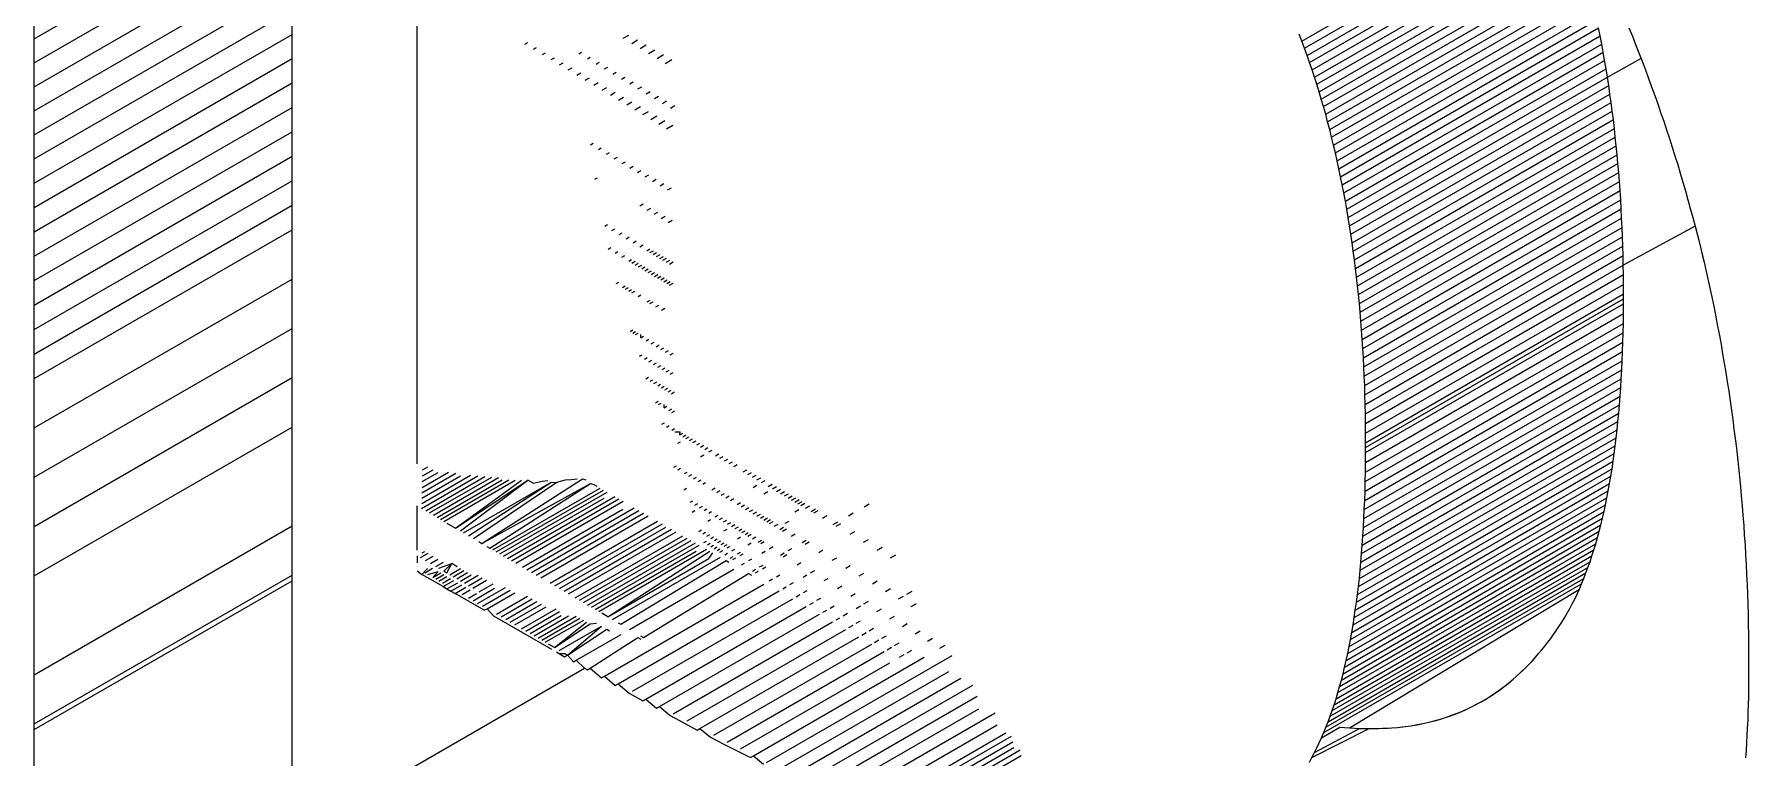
# Model space of a CAD drawing. Header units: millimetres. Extents: x 153 to 4750, y 92 to 3343.
# Drawn here: x 3977.22 to 3991.33, y 2430.26 to 2436.22 of the extents above; entities that cross this region are included whole.
import ezdxf

# ---------------------------------------------------------------- set-up
doc = ezdxf.new("R2010")
doc.units = ezdxf.units.MM

msp = doc.modelspace()

# ---------------------------------------------------------------- linework, layer by layer
for p, q in [((3980.376, 2432.682), (3980.376, 2440.346)), ((3977.225, 2436.18), (3979.346, 2437.404)), ((3987.654, 2436.161), (3989.775, 2437.386)), ((3987.675, 2436.103), (3989.797, 2437.328)), ((3977.225, 2435.983), (3979.346, 2437.208)), ((3987.696, 2436.044), (3989.818, 2437.269)), ((3987.717, 2435.985), (3989.838, 2437.21)), ((3987.737, 2435.926), (3989.858, 2437.151)), ((3977.225, 2435.786), (3979.346, 2437.011)), ((3987.757, 2435.866), (3989.878, 2437.091)), ((3987.776, 2435.806), (3989.897, 2437.03)), ((3987.795, 2435.745), (3989.916, 2436.969)), ((3987.813, 2435.683), (3989.934, 2436.908)), ((3977.225, 2435.588), (3979.346, 2436.813)), ((3987.831, 2435.622), (3989.952, 2436.846)), ((3987.849, 2435.559), (3989.97, 2436.784)), ((3987.865, 2435.497), (3989.987, 2436.722)), ((3977.225, 2435.39), (3979.346, 2436.615)), ((3987.882, 2435.434), (3990.003, 2436.658)), ((3987.898, 2435.37), (3990.019, 2436.595)), ((3987.914, 2435.306), (3990.035, 2436.531)), ((3987.929, 2435.242), (3990.05, 2436.466)), ((3977.225, 2435.191), (3979.346, 2436.416)), ((3977.225, 2436.18), (3977.225, 2436.376)), ((3979.346, 2436.216), (3979.346, 2436.416)), ((3987.944, 2435.177), (3990.065, 2436.401)), ((3987.958, 2435.111), (3990.079, 2436.336)), ((3977.225, 2434.992), (3979.346, 2436.216)), ((3977.225, 2435.983), (3977.225, 2436.18)), ((3979.346, 2436.017), (3979.346, 2436.216)), ((3982.07, 2436.185), (3982.116, 2436.211)), ((3982.14, 2436.143), (3982.188, 2436.171)), ((3987.654, 2436.161), (3987.632, 2436.219)), ((3987.675, 2436.103), (3987.654, 2436.161)), ((3987.972, 2435.045), (3990.093, 2436.27)), ((3987.985, 2434.979), (3990.107, 2436.204)), ((3990.107, 2436.204), (3990.093, 2436.27)), ((3990.12, 2436.137), (3990.107, 2436.204)), ((3990.344, 2436.271), (3990.372, 2436.203)), ((3990.372, 2436.203), (3990.399, 2436.133)), ((3977.225, 2434.792), (3979.346, 2436.017)), ((3979.346, 2435.817), (3979.346, 2436.017)), ((3981.261, 2436.137), (3981.284, 2436.15)), ((3981.333, 2436.094), (3981.357, 2436.108)), ((3981.405, 2436.051), (3981.431, 2436.066)), ((3981.476, 2436.009), (3981.504, 2436.025)), ((3981.704, 2436.057), (3981.727, 2436.07)), ((3981.775, 2436.015), (3981.799, 2436.029)), ((3982.21, 2436.101), (3982.259, 2436.13)), ((3982.279, 2436.06), (3982.331, 2436.09)), ((3982.348, 2436.019), (3982.401, 2436.05)), ((3987.696, 2436.044), (3987.675, 2436.103)), ((3987.717, 2435.985), (3987.696, 2436.044)), ((3987.998, 2434.912), (3990.12, 2436.137)), ((3988.011, 2434.845), (3990.132, 2436.07)), ((3990.132, 2436.07), (3990.12, 2436.137)), ((3990.144, 2436.002), (3990.132, 2436.07)), ((3990.167, 2435.865), (3990.443, 2436.019)), ((3990.399, 2436.133), (3990.426, 2436.064)), ((3990.426, 2436.064), (3990.452, 2435.995)), ((3977.225, 2435.786), (3977.225, 2435.983)), ((3981.547, 2435.966), (3981.577, 2435.983)), ((3981.618, 2435.924), (3981.649, 2435.942)), ((3981.688, 2435.882), (3981.721, 2435.901)), ((3981.846, 2435.973), (3981.871, 2435.988)), ((3981.916, 2435.932), (3981.942, 2435.947)), ((3981.985, 2435.89), (3982.013, 2435.906)), ((3982.416, 2435.978), (3982.471, 2436.01)), ((3987.737, 2435.926), (3987.717, 2435.985)), ((3987.757, 2435.866), (3987.737, 2435.926)), ((3988.023, 2434.777), (3990.144, 2436.002)), ((3988.034, 2434.709), (3990.156, 2435.934)), ((3990.156, 2435.934), (3990.144, 2436.002)), ((3990.167, 2435.865), (3990.156, 2435.934)), ((3990.452, 2435.995), (3990.479, 2435.925)), ((3990.479, 2435.925), (3990.505, 2435.855)), ((3977.225, 2434.592), (3979.346, 2435.817)), ((3977.225, 2435.588), (3977.225, 2435.786)), ((3979.346, 2435.616), (3979.346, 2435.817)), ((3981.758, 2435.84), (3981.792, 2435.86)), ((3981.827, 2435.799), (3981.863, 2435.82)), ((3981.896, 2435.758), (3981.934, 2435.78)), ((3981.964, 2435.717), (3982.004, 2435.74)), ((3982.055, 2435.849), (3982.083, 2435.866)), ((3982.123, 2435.809), (3982.153, 2435.826)), ((3982.191, 2435.768), (3982.223, 2435.786)), ((3982.259, 2435.728), (3982.291, 2435.747)), ((3987.776, 2435.806), (3987.757, 2435.866)), ((3987.795, 2435.745), (3987.776, 2435.806)), ((3987.813, 2435.683), (3987.795, 2435.745)), ((3988.046, 2434.64), (3990.167, 2435.865)), ((3988.056, 2434.571), (3990.178, 2435.796)), ((3990.178, 2435.796), (3990.167, 2435.865)), ((3990.188, 2435.726), (3990.178, 2435.796)), ((3990.505, 2435.855), (3990.53, 2435.785)), ((3990.53, 2435.785), (3990.556, 2435.715)), ((3977.225, 2434.391), (3979.346, 2435.616)), ((3977.225, 2435.39), (3977.225, 2435.588)), ((3979.346, 2435.415), (3979.346, 2435.616)), ((3982.032, 2435.676), (3982.073, 2435.7)), ((3982.099, 2435.636), (3982.142, 2435.661)), ((3982.165, 2435.596), (3982.211, 2435.622)), ((3982.326, 2435.689), (3982.359, 2435.708)), ((3982.392, 2435.649), (3982.427, 2435.669)), ((3982.458, 2435.61), (3982.494, 2435.631)), ((3987.831, 2435.622), (3987.813, 2435.683)), ((3987.849, 2435.559), (3987.831, 2435.622)), ((3988.067, 2434.502), (3990.188, 2435.726)), ((3988.076, 2434.432), (3990.198, 2435.656)), ((3990.198, 2435.656), (3990.188, 2435.726)), ((3990.207, 2435.586), (3990.198, 2435.656)), ((3990.556, 2435.715), (3990.581, 2435.645)), ((3990.581, 2435.645), (3990.605, 2435.574)), ((3982.232, 2435.556), (3982.278, 2435.583)), ((3982.297, 2435.517), (3982.346, 2435.545)), ((3982.362, 2435.478), (3982.412, 2435.507)), ((3982.426, 2435.44), (3982.478, 2435.47)), ((3987.865, 2435.497), (3987.849, 2435.559)), ((3987.882, 2435.434), (3987.865, 2435.497)), ((3988.086, 2434.361), (3990.207, 2435.586)), ((3988.095, 2434.29), (3990.216, 2435.515)), ((3990.216, 2435.515), (3990.207, 2435.586)), ((3990.224, 2435.443), (3990.216, 2435.515)), ((3990.605, 2435.574), (3990.63, 2435.503)), ((3990.63, 2435.503), (3990.653, 2435.432)), ((3977.225, 2434.19), (3979.346, 2435.415)), ((3977.225, 2435.191), (3977.225, 2435.39)), ((3979.346, 2435.214), (3979.346, 2435.415)), ((3981.8, 2435.307), (3981.822, 2435.32)), ((3987.898, 2435.37), (3987.882, 2435.434)), ((3987.914, 2435.306), (3987.898, 2435.37)), ((3987.929, 2435.242), (3987.914, 2435.306)), ((3988.103, 2434.219), (3990.224, 2435.443)), ((3988.111, 2434.147), (3990.232, 2435.372)), ((3990.232, 2435.372), (3990.224, 2435.443)), ((3990.24, 2435.299), (3990.232, 2435.372)), ((3990.653, 2435.432), (3990.677, 2435.361)), ((3990.677, 2435.361), (3990.7, 2435.289)), ((3977.225, 2433.989), (3979.346, 2435.214)), ((3977.225, 2434.992), (3977.225, 2435.191)), ((3979.346, 2435.012), (3979.346, 2435.214)), ((3981.866, 2435.268), (3981.889, 2435.282)), ((3981.931, 2435.23), (3981.956, 2435.244)), ((3981.996, 2435.192), (3982.022, 2435.206)), ((3982.061, 2435.154), (3982.088, 2435.169)), ((3987.944, 2435.177), (3987.929, 2435.242)), ((3987.958, 2435.111), (3987.944, 2435.177)), ((3988.119, 2434.075), (3990.24, 2435.299)), ((3988.126, 2434.002), (3990.247, 2435.226)), ((3990.247, 2435.226), (3990.24, 2435.299)), ((3990.254, 2435.153), (3990.247, 2435.226)), ((3990.7, 2435.289), (3990.722, 2435.218)), ((3990.722, 2435.218), (3990.745, 2435.146)), ((3981.836, 2435.024), (3981.858, 2435.037)), ((3982.125, 2435.116), (3982.152, 2435.132)), ((3982.188, 2435.079), (3982.216, 2435.096)), ((3982.25, 2435.043), (3982.28, 2435.06)), ((3982.312, 2435.007), (3982.342, 2435.024)), ((3987.972, 2435.045), (3987.958, 2435.111)), ((3987.985, 2434.979), (3987.972, 2435.045)), ((3988.132, 2433.929), (3990.254, 2435.153)), ((3988.139, 2433.855), (3990.26, 2435.08)), ((3990.26, 2435.08), (3990.254, 2435.153)), ((3990.266, 2435.005), (3990.26, 2435.08)), ((3990.745, 2435.146), (3990.766, 2435.074)), ((3990.766, 2435.074), (3990.788, 2435.001)), ((3977.225, 2433.787), (3979.346, 2435.012)), ((3977.225, 2434.792), (3977.225, 2434.992)), ((3979.346, 2434.81), (3979.346, 2435.012)), ((3982.373, 2434.971), (3982.404, 2434.989)), ((3982.433, 2434.936), (3982.466, 2434.954)), ((3987.998, 2434.912), (3987.985, 2434.979)), ((3988.011, 2434.845), (3987.998, 2434.912)), ((3988.144, 2433.781), (3990.266, 2435.005)), ((3988.15, 2433.706), (3990.271, 2434.931)), ((3990.271, 2434.931), (3990.266, 2435.005)), ((3990.276, 2434.856), (3990.271, 2434.931)), ((3990.788, 2435.001), (3990.809, 2434.929)), ((3990.809, 2434.929), (3990.829, 2434.856)), ((3977.225, 2433.585), (3979.346, 2434.81)), ((3977.225, 2434.592), (3977.225, 2434.792)), ((3979.346, 2434.608), (3979.346, 2434.81)), ((3982.207, 2434.805), (3982.235, 2434.821)), ((3982.267, 2434.77), (3982.296, 2434.787)), ((3982.325, 2434.736), (3982.355, 2434.753)), ((3988.023, 2434.777), (3988.011, 2434.845)), ((3988.034, 2434.709), (3988.023, 2434.777)), ((3988.155, 2433.631), (3990.276, 2434.856)), ((3988.159, 2433.555), (3990.28, 2434.78)), ((3990.28, 2434.78), (3990.276, 2434.856)), ((3990.284, 2434.704), (3990.28, 2434.78)), ((3990.829, 2434.856), (3990.849, 2434.783)), ((3990.849, 2434.783), (3990.869, 2434.71)), ((3977.225, 2433.383), (3979.346, 2434.608)), ((3979.346, 2434.203), (3979.346, 2434.608)), ((3981.918, 2434.638), (3981.94, 2434.651)), ((3981.977, 2434.603), (3982, 2434.617)), ((3982.383, 2434.702), (3982.414, 2434.72)), ((3982.44, 2434.668), (3982.472, 2434.687)), ((3988.046, 2434.64), (3988.034, 2434.709)), ((3988.056, 2434.571), (3988.046, 2434.64)), ((3988.163, 2433.479), (3990.284, 2434.704)), ((3988.166, 2433.403), (3990.288, 2434.628)), ((3990.288, 2434.628), (3990.284, 2434.704)), ((3990.291, 2434.551), (3990.288, 2434.628)), ((3990.888, 2434.637), (3990.297, 2434.317)), ((3990.869, 2434.71), (3990.888, 2434.637)), ((3990.888, 2434.637), (3990.907, 2434.563)), ((3977.225, 2434.391), (3977.225, 2434.592)), ((3981.946, 2434.45), (3981.968, 2434.462)), ((3982.036, 2434.569), (3982.06, 2434.583)), ((3982.094, 2434.535), (3982.119, 2434.549)), ((3982.151, 2434.501), (3982.177, 2434.516)), ((3982.207, 2434.468), (3982.234, 2434.484)), ((3988.067, 2434.502), (3988.056, 2434.571)), ((3988.076, 2434.432), (3988.067, 2434.502)), ((3988.17, 2433.326), (3990.291, 2434.551)), ((3988.172, 2433.249), (3990.293, 2434.474)), ((3990.293, 2434.474), (3990.291, 2434.551)), ((3990.296, 2434.396), (3990.293, 2434.474)), ((3990.907, 2434.563), (3990.926, 2434.489)), ((3990.926, 2434.489), (3990.944, 2434.415)), ((3977.225, 2434.19), (3977.225, 2434.391)), ((3982.003, 2434.416), (3982.026, 2434.429)), ((3982.059, 2434.383), (3982.083, 2434.397)), ((3982.115, 2434.35), (3982.139, 2434.365)), ((3982.142, 2434.334), (3982.167, 2434.349)), ((3982.169, 2434.318), (3982.194, 2434.333)), ((3982.263, 2434.436), (3982.29, 2434.452)), ((3982.29, 2434.42), (3982.318, 2434.436)), ((3982.317, 2434.404), (3982.345, 2434.42)), ((3982.344, 2434.388), (3982.373, 2434.405)), ((3982.371, 2434.372), (3982.4, 2434.389)), ((3982.397, 2434.357), (3982.427, 2434.374)), ((3982.424, 2434.342), (3982.453, 2434.359)), ((3982.45, 2434.326), (3982.48, 2434.344)), ((3988.086, 2434.361), (3988.076, 2434.432)), ((3988.095, 2434.29), (3988.086, 2434.361)), ((3988.174, 2433.171), (3990.296, 2434.396)), ((3990.297, 2434.317), (3990.296, 2434.396)), ((3990.944, 2434.415), (3990.962, 2434.341)), ((3990.962, 2434.341), (3990.979, 2434.266)), ((3977.225, 2432.978), (3979.346, 2434.203)), ((3977.225, 2433.989), (3977.225, 2434.19)), ((3979.346, 2433.797), (3979.346, 2434.203)), ((3982.011, 2434.165), (3982.033, 2434.178)), ((3982.196, 2434.303), (3982.222, 2434.317)), ((3982.223, 2434.287), (3982.249, 2434.302)), ((3982.249, 2434.271), (3982.275, 2434.287)), ((3982.275, 2434.256), (3982.302, 2434.271)), ((3982.301, 2434.241), (3982.328, 2434.256)), ((3982.327, 2434.225), (3982.355, 2434.241)), ((3982.353, 2434.21), (3982.38, 2434.226)), ((3982.378, 2434.196), (3982.406, 2434.212)), ((3982.403, 2434.181), (3982.431, 2434.197)), ((3982.428, 2434.166), (3982.457, 2434.183)), ((3988.103, 2434.219), (3988.095, 2434.29)), ((3988.111, 2434.147), (3988.103, 2434.219)), ((3988.176, 2433.093), (3990.297, 2434.317)), ((3988.177, 2433.014), (3990.299, 2434.239)), ((3990.299, 2434.239), (3990.297, 2434.317)), ((3990.299, 2434.159), (3990.299, 2434.239)), ((3990.979, 2434.266), (3990.996, 2434.192)), ((3990.996, 2434.192), (3991.012, 2434.117)), ((3982.064, 2434.134), (3982.087, 2434.147)), ((3982.09, 2434.119), (3982.113, 2434.132)), ((3982.116, 2434.104), (3982.139, 2434.117)), ((3982.142, 2434.089), (3982.165, 2434.102)), ((3982.192, 2434.059), (3982.216, 2434.073)), ((3982.452, 2434.152), (3982.482, 2434.169)), ((3988.119, 2434.075), (3988.111, 2434.147)), ((3988.126, 2434.002), (3988.119, 2434.075)), ((3988.178, 2432.935), (3990.299, 2434.159)), ((3988.178, 2432.855), (3990.3, 2434.08)), ((3988.178, 2432.815), (3990.3, 2434.039)), ((3990.3, 2434.08), (3990.299, 2434.159)), ((3990.3, 2434.039), (3990.3, 2434.08)), ((3990.3, 2433.999), (3990.3, 2434.039)), ((3991.012, 2434.117), (3991.028, 2434.042)), ((3991.028, 2434.042), (3991.044, 2433.966)), ((3977.225, 2433.787), (3977.225, 2433.989)), ((3982.266, 2434.016), (3982.291, 2434.03)), ((3982.29, 2434.001), (3982.316, 2434.016)), ((3982.337, 2433.974), (3982.364, 2433.989)), ((3982.384, 2433.946), (3982.411, 2433.962)), ((3988.132, 2433.929), (3988.126, 2434.002)), ((3988.139, 2433.855), (3988.132, 2433.929)), ((3988.178, 2432.774), (3990.3, 2433.999)), ((3988.178, 2432.693), (3990.299, 2433.918)), ((3990.298, 2433.838), (3990.299, 2433.918)), ((3990.299, 2433.918), (3990.3, 2433.999)), ((3991.044, 2433.966), (3991.059, 2433.891)), ((3977.225, 2432.572), (3979.346, 2433.797)), ((3977.225, 2433.585), (3977.225, 2433.787)), ((3979.346, 2433.391), (3979.346, 2433.797)), ((3982.126, 2433.771), (3982.148, 2433.784)), ((3982.149, 2433.758), (3982.171, 2433.771)), ((3982.171, 2433.745), (3982.194, 2433.758)), ((3988.144, 2433.781), (3988.139, 2433.855)), ((3988.15, 2433.706), (3988.144, 2433.781)), ((3988.175, 2432.535), (3990.296, 2433.76)), ((3988.177, 2432.614), (3990.298, 2433.838)), ((3990.294, 2433.682), (3990.296, 2433.76)), ((3990.296, 2433.76), (3990.298, 2433.838)), ((3991.059, 2433.891), (3991.073, 2433.815)), ((3991.073, 2433.815), (3991.088, 2433.739)), ((3982.215, 2433.719), (3982.216, 2433.745)), ((3982.215, 2433.719), (3982.238, 2433.732)), ((3982.258, 2433.694), (3982.281, 2433.707)), ((3982.299, 2433.669), (3982.324, 2433.683)), ((3982.34, 2433.645), (3982.365, 2433.66)), ((3982.379, 2433.622), (3982.405, 2433.637)), ((3982.418, 2433.6), (3982.443, 2433.614)), ((3988.155, 2433.631), (3988.15, 2433.706)), ((3988.159, 2433.555), (3988.155, 2433.631)), ((3988.173, 2432.457), (3990.294, 2433.682)), ((3990.292, 2433.606), (3990.294, 2433.682)), ((3991.088, 2433.739), (3991.102, 2433.663)), ((3991.102, 2433.663), (3991.115, 2433.587)), ((3977.225, 2433.383), (3977.225, 2433.585)), ((3982.204, 2433.567), (3982.226, 2433.58)), ((3982.244, 2433.544), (3982.266, 2433.557)), ((3982.282, 2433.521), (3982.305, 2433.534)), ((3982.319, 2433.499), (3982.343, 2433.513)), ((3982.355, 2433.478), (3982.379, 2433.492)), ((3982.455, 2433.578), (3982.481, 2433.593)), ((3988.163, 2433.479), (3988.159, 2433.555)), ((3988.166, 2433.403), (3988.163, 2433.479)), ((3988.167, 2432.305), (3990.289, 2433.53)), ((3988.17, 2432.381), (3990.292, 2433.606)), ((3990.285, 2433.455), (3990.289, 2433.53)), ((3990.289, 2433.53), (3990.292, 2433.606)), ((3991.115, 2433.587), (3991.128, 2433.51)), ((3991.128, 2433.51), (3991.141, 2433.433)), ((3977.225, 2432.166), (3979.346, 2433.391)), ((3977.225, 2432.978), (3977.225, 2433.383)), ((3979.346, 2432.984), (3979.346, 2433.391)), ((3982.257, 2433.381), (3982.279, 2433.394)), ((3982.291, 2433.361), (3982.313, 2433.374)), ((3982.323, 2433.342), (3982.346, 2433.356)), ((3982.354, 2433.324), (3982.377, 2433.337)), ((3982.39, 2433.458), (3982.414, 2433.472)), ((3982.423, 2433.438), (3982.448, 2433.452)), ((3982.456, 2433.419), (3982.481, 2433.434)), ((3988.16, 2432.157), (3990.281, 2433.382)), ((3988.164, 2432.231), (3990.285, 2433.455)), ((3988.17, 2433.326), (3988.166, 2433.403)), ((3990.277, 2433.309), (3990.281, 2433.382)), ((3990.281, 2433.382), (3990.285, 2433.455)), ((3991.141, 2433.433), (3991.153, 2433.356)), ((3991.153, 2433.356), (3991.165, 2433.279)), ((3982.336, 2433.184), (3982.358, 2433.197)), ((3982.384, 2433.307), (3982.407, 2433.32)), ((3982.412, 2433.29), (3982.436, 2433.304)), ((3982.44, 2433.274), (3982.464, 2433.288)), ((3982.466, 2433.259), (3982.49, 2433.273)), ((3988.15, 2432.013), (3990.272, 2433.238)), ((3988.155, 2432.085), (3990.277, 2433.309)), ((3988.172, 2433.249), (3988.17, 2433.326)), ((3988.174, 2433.171), (3988.172, 2433.249)), ((3990.266, 2433.168), (3990.272, 2433.238)), ((3990.272, 2433.238), (3990.277, 2433.309)), ((3991.165, 2433.279), (3991.177, 2433.201)), ((3991.177, 2433.201), (3991.188, 2433.124)), ((3982.361, 2433.169), (3982.383, 2433.182)), ((3982.406, 2433.143), (3982.407, 2433.169)), ((3982.406, 2433.143), (3982.429, 2433.156)), ((3982.445, 2433.12), (3982.469, 2433.133)), ((3982.471, 2433.104), (3982.495, 2433.118)), ((3988.139, 2431.873), (3990.26, 2433.098)), ((3988.145, 2431.943), (3990.266, 2433.168)), ((3988.176, 2433.093), (3988.174, 2433.171)), ((3988.177, 2433.014), (3988.176, 2433.093)), ((3990.254, 2433.03), (3990.26, 2433.098)), ((3990.26, 2433.098), (3990.266, 2433.168)), ((3991.188, 2433.124), (3991.198, 2433.046)), ((3977.225, 2431.759), (3979.346, 2432.984)), ((3977.225, 2432.572), (3977.225, 2432.978)), ((3979.346, 2432.171), (3979.346, 2432.984)), ((3982.387, 2433.007), (3982.409, 2433.02)), ((3982.426, 2432.983), (3982.449, 2432.997)), ((3982.47, 2432.958), (3982.493, 2432.972)), ((3982.495, 2432.944), (3982.538, 2432.946)), ((3982.536, 2432.919), (3982.538, 2432.946)), ((3982.536, 2432.919), (3982.56, 2432.933)), ((3982.56, 2432.905), (3982.585, 2432.919)), ((3988.126, 2431.738), (3990.247, 2432.962)), ((3988.133, 2431.805), (3990.254, 2433.03)), ((3988.178, 2432.935), (3988.177, 2433.014)), ((3988.178, 2432.855), (3988.178, 2432.935)), ((3990.24, 2432.896), (3990.247, 2432.962)), ((3990.247, 2432.962), (3990.254, 2433.03)), ((3991.198, 2433.046), (3991.208, 2432.968)), ((3991.208, 2432.968), (3991.218, 2432.889)), ((3982.518, 2432.851), (3982.542, 2432.864)), ((3982.586, 2432.89), (3982.611, 2432.904)), ((3982.614, 2432.874), (3982.639, 2432.888)), ((3982.644, 2432.857), (3982.669, 2432.871)), ((3982.675, 2432.839), (3982.7, 2432.853)), ((3982.707, 2432.82), (3982.733, 2432.835)), ((3982.74, 2432.8), (3982.767, 2432.815)), ((3982.775, 2432.78), (3982.802, 2432.795)), ((3988.111, 2431.606), (3990.232, 2432.831)), ((3988.118, 2431.671), (3990.24, 2432.896)), ((3988.178, 2432.815), (3988.178, 2432.855)), ((3988.178, 2432.774), (3988.178, 2432.815)), ((3988.178, 2432.693), (3988.178, 2432.774)), ((3990.223, 2432.766), (3990.232, 2432.831)), ((3990.232, 2432.831), (3990.24, 2432.896)), ((3991.218, 2432.889), (3991.228, 2432.811)), ((3991.228, 2432.811), (3991.237, 2432.732)), ((3980.418, 2432.583), (3980.506, 2432.633)), ((3980.419, 2432.632), (3980.463, 2432.658)), ((3982.485, 2432.653), (3982.507, 2432.666)), ((3982.52, 2432.632), (3982.542, 2432.645)), ((3982.707, 2432.74), (3982.732, 2432.755)), ((3982.829, 2432.748), (3982.856, 2432.764)), ((3982.866, 2432.727), (3982.893, 2432.743)), ((3982.903, 2432.705), (3982.931, 2432.721)), ((3982.941, 2432.683), (3982.97, 2432.699)), ((3982.979, 2432.661), (3983.008, 2432.677)), ((3983.056, 2432.616), (3983.086, 2432.633)), ((3988.084, 2431.416), (3990.205, 2432.641)), ((3988.093, 2431.478), (3990.215, 2432.703)), ((3988.102, 2431.542), (3990.223, 2432.766)), ((3988.177, 2432.614), (3988.178, 2432.693)), ((3990.196, 2432.579), (3990.205, 2432.641)), ((3990.205, 2432.641), (3990.215, 2432.703)), ((3990.215, 2432.703), (3990.223, 2432.766)), ((3991.237, 2432.732), (3991.245, 2432.653)), ((3991.245, 2432.653), (3991.253, 2432.574)), ((3977.225, 2432.166), (3977.225, 2432.572)), ((3980.411, 2432.315), (3980.873, 2432.582)), ((3980.412, 2432.356), (3980.814, 2432.589)), ((3980.413, 2432.399), (3980.731, 2432.582)), ((3980.414, 2432.443), (3980.694, 2432.604)), ((3980.416, 2432.488), (3980.632, 2432.613)), ((3980.417, 2432.535), (3980.547, 2432.61)), ((3980.445, 2432.296), (3980.932, 2432.577)), ((3980.477, 2432.277), (3980.989, 2432.572)), ((3980.508, 2432.258), (3981.045, 2432.568)), ((3980.538, 2432.241), (3981.075, 2432.551)), ((3980.567, 2432.224), (3981.129, 2432.549)), ((3980.594, 2432.208), (3981.182, 2432.547)), ((3980.69, 2432.152), (3981.284, 2432.548)), ((3980.69, 2432.152), (3981.233, 2432.547)), ((3980.73, 2432.129), (3981.284, 2432.548)), ((3980.756, 2432.114), (3981.475, 2432.529)), ((3980.798, 2432.09), (3981.475, 2432.529)), ((3980.838, 2432.066), (3981.525, 2432.532)), ((3980.907, 2432.026), (3981.736, 2432.557)), ((3980.907, 2432.026), (3981.8, 2432.52)), ((3980.972, 2431.988), (3981.8, 2432.52)), ((3981.33, 2432.522), (3981.284, 2432.548)), ((3981.33, 2432.522), (3981.403, 2432.54)), ((3981.403, 2432.54), (3981.449, 2432.544)), ((3981.475, 2432.529), (3981.525, 2432.532)), ((3981.525, 2432.532), (3981.594, 2432.549)), ((3981.594, 2432.549), (3981.643, 2432.553)), ((3981.643, 2432.553), (3981.69, 2432.558)), ((3981.736, 2432.557), (3981.762, 2432.549)), ((3981.8, 2432.52), (3981.829, 2432.511)), ((3981.829, 2432.511), (3981.853, 2432.497)), ((3982.574, 2432.601), (3982.597, 2432.614)), ((3982.61, 2432.579), (3982.634, 2432.593)), ((3982.648, 2432.558), (3982.672, 2432.571)), ((3982.686, 2432.535), (3982.71, 2432.549)), ((3982.724, 2432.513), (3982.748, 2432.527)), ((3983.095, 2432.593), (3983.125, 2432.611)), ((3983.133, 2432.571), (3983.163, 2432.589)), ((3983.138, 2432.487), (3983.169, 2432.505)), ((3983.17, 2432.549), (3983.201, 2432.567)), ((3983.208, 2432.527), (3983.239, 2432.545)), ((3983.262, 2432.496), (3983.294, 2432.514)), ((3983.297, 2432.475), (3983.33, 2432.494)), ((3988.064, 2431.294), (3990.185, 2432.519)), ((3988.074, 2431.355), (3990.196, 2432.579)), ((3988.173, 2432.457), (3988.175, 2432.535)), ((3988.175, 2432.535), (3988.177, 2432.614)), ((3990.174, 2432.46), (3990.185, 2432.519)), ((3990.185, 2432.519), (3990.196, 2432.579)), ((3991.253, 2432.574), (3991.261, 2432.494)), ((3991.261, 2432.494), (3991.268, 2432.415)), ((3980.998, 2431.973), (3981.879, 2432.482)), ((3981.026, 2431.957), (3981.907, 2432.466)), ((3981.055, 2431.94), (3981.937, 2432.449)), ((3981.086, 2431.922), (3981.912, 2432.398)), ((3981.119, 2431.903), (3982.001, 2432.412)), ((3981.152, 2431.883), (3982.035, 2432.393)), ((3981.187, 2431.863), (3982.07, 2432.373)), ((3982.569, 2432.468), (3982.591, 2432.481)), ((3982.621, 2432.365), (3982.644, 2432.378)), ((3982.66, 2432.342), (3982.683, 2432.356)), ((3982.8, 2432.468), (3982.826, 2432.483)), ((3982.839, 2432.446), (3982.865, 2432.461)), ((3982.877, 2432.423), (3982.903, 2432.438)), ((3982.914, 2432.401), (3982.941, 2432.417)), ((3982.952, 2432.379), (3982.979, 2432.395)), ((3983.006, 2432.348), (3983.034, 2432.364)), ((3983.228, 2432.435), (3983.259, 2432.453)), ((3983.332, 2432.455), (3983.364, 2432.474)), ((3983.365, 2432.436), (3983.398, 2432.455)), ((3983.396, 2432.417), (3983.43, 2432.436)), ((3983.427, 2432.399), (3983.46, 2432.419)), ((3983.455, 2432.383), (3983.489, 2432.402)), ((3983.482, 2432.367), (3983.517, 2432.387)), ((3983.507, 2432.352), (3983.542, 2432.372)), ((3983.53, 2432.339), (3983.565, 2432.359)), ((3984.051, 2432.328), (3984.094, 2432.353)), ((3988.03, 2431.12), (3990.151, 2432.345)), ((3988.042, 2431.177), (3990.163, 2432.402)), ((3988.053, 2431.235), (3990.174, 2432.46)), ((3988.167, 2432.305), (3988.17, 2432.381)), ((3988.17, 2432.381), (3988.173, 2432.457)), ((3990.139, 2432.288), (3990.151, 2432.345)), ((3990.151, 2432.345), (3990.163, 2432.402)), ((3990.163, 2432.402), (3990.174, 2432.46)), ((3991.268, 2432.415), (3991.275, 2432.335)), ((3980.376, 2431.971), (3980.376, 2432.335)), ((3981.241, 2431.832), (3982.067, 2432.309)), ((3981.278, 2431.81), (3982.161, 2432.32)), ((3981.315, 2431.788), (3982.199, 2432.298)), ((3981.353, 2431.766), (3982.237, 2432.276)), ((3981.392, 2431.744), (3982.275, 2432.254)), ((3981.469, 2431.699), (3982.353, 2432.21)), ((3982.636, 2432.284), (3982.659, 2432.297)), ((3982.698, 2432.32), (3982.721, 2432.333)), ((3982.735, 2432.298), (3982.759, 2432.312)), ((3982.765, 2432.209), (3982.789, 2432.222)), ((3982.773, 2432.276), (3982.797, 2432.29)), ((3982.827, 2432.244), (3982.852, 2432.259)), ((3982.862, 2432.224), (3982.887, 2432.238)), ((3982.896, 2432.204), (3982.922, 2432.218)), ((3983.041, 2432.327), (3983.069, 2432.343)), ((3983.075, 2432.307), (3983.104, 2432.323)), ((3983.108, 2432.288), (3983.137, 2432.304)), ((3983.14, 2432.269), (3983.169, 2432.286)), ((3983.17, 2432.251), (3983.199, 2432.268)), ((3983.199, 2432.235), (3983.228, 2432.252)), ((3983.226, 2432.219), (3983.256, 2432.236)), ((3983.251, 2432.204), (3983.281, 2432.222)), ((3983.274, 2432.191), (3983.304, 2432.208)), ((3983.403, 2432.192), (3983.435, 2432.211)), ((3983.481, 2432.286), (3983.515, 2432.306)), ((3983.57, 2432.316), (3983.605, 2432.336)), ((3983.615, 2432.29), (3983.651, 2432.31)), ((3983.637, 2432.277), (3983.673, 2432.298)), ((3983.709, 2432.235), (3983.746, 2432.256)), ((3983.798, 2432.182), (3983.836, 2432.204)), ((3983.923, 2432.254), (3983.963, 2432.278)), ((3988.005, 2431.009), (3990.126, 2432.233)), ((3988.018, 2431.064), (3990.139, 2432.288)), ((3988.16, 2432.157), (3988.164, 2432.231)), ((3988.164, 2432.231), (3988.167, 2432.305)), ((3990.113, 2432.179), (3990.126, 2432.233)), ((3990.126, 2432.233), (3990.139, 2432.288)), ((3991.275, 2432.335), (3991.282, 2432.255)), ((3991.282, 2432.255), (3991.288, 2432.175)), ((3977.225, 2430.946), (3979.346, 2432.171)), ((3977.225, 2431.759), (3977.225, 2432.166)), ((3979.346, 2431.765), (3979.346, 2432.171)), ((3980.62, 2432.193), (3980.69, 2432.152)), ((3981.507, 2431.677), (3982.392, 2432.187)), ((3981.545, 2431.655), (3982.42, 2432.16)), ((3981.583, 2431.633), (3982.468, 2432.143)), ((3981.62, 2431.611), (3982.505, 2432.122)), ((3981.675, 2431.579), (3982.56, 2432.09)), ((3981.71, 2431.559), (3982.596, 2432.07)), ((3982.691, 2432.125), (3982.714, 2432.138)), ((3982.726, 2432.105), (3982.748, 2432.118)), ((3982.759, 2432.086), (3982.782, 2432.099)), ((3982.79, 2432.067), (3982.814, 2432.081)), ((3982.821, 2432.05), (3982.844, 2432.063)), ((3982.899, 2432.13), (3982.924, 2432.145)), ((3982.929, 2432.184), (3982.955, 2432.199)), ((3982.961, 2432.166), (3982.987, 2432.181)), ((3982.991, 2432.148), (3983.018, 2432.163)), ((3983.01, 2432.065), (3983.036, 2432.08)), ((3983.02, 2432.131), (3983.047, 2432.147)), ((3983.047, 2432.116), (3983.074, 2432.131)), ((3983.072, 2432.101), (3983.099, 2432.117)), ((3983.095, 2432.087), (3983.122, 2432.103)), ((3983.134, 2432.064), (3983.162, 2432.08)), ((3983.313, 2432.168), (3983.344, 2432.185)), ((3983.358, 2432.141), (3983.389, 2432.159)), ((3983.38, 2432.128), (3983.412, 2432.147)), ((3983.452, 2432.086), (3983.484, 2432.105)), ((3983.823, 2432.168), (3983.861, 2432.19)), ((3983.936, 2432.102), (3983.975, 2432.125)), ((3987.964, 2430.849), (3990.085, 2432.074)), ((3987.978, 2430.901), (3990.1, 2432.126)), ((3987.992, 2430.954), (3990.113, 2432.179)), ((3988.15, 2432.013), (3988.155, 2432.085)), ((3988.155, 2432.085), (3988.16, 2432.157)), ((3990.071, 2432.023), (3990.085, 2432.074)), ((3990.085, 2432.074), (3990.1, 2432.126)), ((3990.1, 2432.126), (3990.113, 2432.179)), ((3991.288, 2432.175), (3991.293, 2432.094)), ((3991.293, 2432.094), (3991.299, 2432.014)), ((3980.376, 2431.925), (3980.376, 2431.868)), ((3980.402, 2431.91), (3980.464, 2431.946)), ((3980.416, 2431.948), (3980.438, 2431.961)), ((3980.444, 2431.885), (3980.506, 2431.921)), ((3980.882, 2432.041), (3980.907, 2432.026)), ((3980.948, 2432.002), (3980.972, 2431.988)), ((3981.744, 2431.539), (3982.63, 2432.05)), ((3981.777, 2431.519), (3982.664, 2432.031)), ((3981.809, 2431.501), (3982.696, 2432.013)), ((3981.84, 2431.483), (3982.669, 2431.962)), ((3981.868, 2431.466), (3982.755, 2431.978)), ((3981.943, 2431.423), (3982.782, 2431.963)), ((3982.732, 2432.033), (3982.754, 2432.046)), ((3982.762, 2432.016), (3982.785, 2432.029)), ((3982.773, 2431.902), (3982.807, 2431.948)), ((3982.791, 2431.999), (3982.813, 2432.012)), ((3982.818, 2431.983), (3982.841, 2431.997)), ((3982.843, 2431.969), (3982.866, 2431.982)), ((3982.849, 2432.033), (3982.873, 2432.047)), ((3982.866, 2431.955), (3982.889, 2431.969)), ((3982.876, 2432.017), (3982.9, 2432.031)), ((3982.901, 2432.003), (3982.926, 2432.017)), ((3982.905, 2431.932), (3982.929, 2431.946)), ((3982.925, 2431.989), (3982.949, 2432.003)), ((3982.964, 2431.966), (3982.989, 2431.98)), ((3983.009, 2431.94), (3983.034, 2431.954)), ((3983.031, 2431.927), (3983.057, 2431.942)), ((3983.096, 2432.015), (3983.122, 2432.03)), ((3983.179, 2432.038), (3983.207, 2432.054)), ((3983.201, 2432.025), (3983.23, 2432.042)), ((3983.211, 2431.947), (3983.239, 2431.963)), ((3983.273, 2431.983), (3983.302, 2432)), ((3983.363, 2431.931), (3983.393, 2431.948)), ((3983.387, 2431.917), (3983.417, 2431.934)), ((3983.426, 2431.968), (3983.458, 2431.986)), ((3983.541, 2432.034), (3983.574, 2432.053)), ((3983.566, 2432.02), (3983.599, 2432.039)), ((3983.679, 2431.953), (3983.713, 2431.973)), ((3984.048, 2432.037), (3984.089, 2432.06)), ((3984.159, 2431.972), (3984.201, 2431.996)), ((3984.269, 2431.908), (3984.312, 2431.932)), ((3987.919, 2430.699), (3990.04, 2431.924)), ((3987.934, 2430.748), (3990.056, 2431.973)), ((3987.949, 2430.798), (3990.071, 2432.023)), ((3988.139, 2431.873), (3988.145, 2431.943)), ((3988.145, 2431.943), (3988.15, 2432.013)), ((3990.024, 2431.876), (3990.04, 2431.924)), ((3990.04, 2431.924), (3990.056, 2431.973)), ((3990.056, 2431.973), (3990.071, 2432.023)), ((3991.299, 2432.014), (3991.304, 2431.933)), ((3991.304, 2431.933), (3991.308, 2431.852)), ((3980.376, 2431.8), (3980.414, 2431.771)), ((3980.414, 2431.771), (3980.459, 2431.82)), ((3980.438, 2431.785), (3980.502, 2431.822)), ((3980.463, 2431.77), (3980.547, 2431.796)), ((3980.484, 2431.862), (3980.546, 2431.898)), ((3980.504, 2431.746), (3980.547, 2431.796)), ((3980.504, 2431.746), (3980.569, 2431.783)), ((3980.527, 2431.836), (3980.59, 2431.873)), ((3980.552, 2431.822), (3980.659, 2431.861)), ((3980.594, 2431.798), (3980.659, 2431.861)), ((3980.594, 2431.798), (3980.618, 2431.784)), ((3980.618, 2431.784), (3980.659, 2431.861)), ((3980.644, 2431.768), (3980.731, 2431.819)), ((3980.705, 2431.834), (3980.659, 2431.861)), ((3980.671, 2431.752), (3980.759, 2431.803)), ((3980.701, 2431.735), (3980.788, 2431.786)), ((3981.943, 2431.423), (3982.773, 2431.902)), ((3981.983, 2431.4), (3982.87, 2431.912)), ((3982.05, 2431.361), (3982.916, 2431.886)), ((3982.122, 2431.319), (3982.981, 2431.815)), ((3982.236, 2431.252), (3983.101, 2431.78)), ((3982.916, 2431.886), (3982.938, 2431.873)), ((3982.95, 2431.906), (3982.974, 2431.92)), ((3982.972, 2431.893), (3982.997, 2431.907)), ((3983.044, 2431.851), (3983.069, 2431.865)), ((3983.101, 2431.78), (3983.125, 2431.765)), ((3983.103, 2431.885), (3983.129, 2431.9)), ((3983.133, 2431.799), (3983.159, 2431.814)), ((3983.158, 2431.784), (3983.184, 2431.799)), ((3983.192, 2431.833), (3983.22, 2431.848)), ((3983.217, 2431.818), (3983.244, 2431.834)), ((3983.5, 2431.85), (3983.532, 2431.869)), ((3983.612, 2431.785), (3983.645, 2431.804)), ((3983.79, 2431.888), (3983.826, 2431.909)), ((3983.901, 2431.823), (3983.938, 2431.844)), ((3984.011, 2431.759), (3984.049, 2431.781)), ((3987.869, 2430.558), (3989.99, 2431.783)), ((3987.886, 2430.604), (3990.007, 2431.829)), ((3987.903, 2430.651), (3990.024, 2431.876)), ((3988.126, 2431.738), (3988.133, 2431.805)), ((3988.133, 2431.805), (3988.139, 2431.873)), ((3989.973, 2431.738), (3989.99, 2431.783)), ((3989.99, 2431.783), (3990.007, 2431.829)), ((3990.007, 2431.829), (3990.024, 2431.876)), ((3991.308, 2431.852), (3991.312, 2431.77)), ((3977.225, 2430.54), (3979.346, 2431.765)), ((3977.225, 2430.946), (3977.225, 2431.759)), ((3977.225, 2430.494), (3979.346, 2431.719)), ((3979.346, 2431.719), (3979.346, 2431.765)), ((3979.346, 2429.612), (3979.346, 2431.719)), ((3980.589, 2431.671), (3980.414, 2431.771)), ((3980.528, 2431.732), (3980.593, 2431.77)), ((3980.554, 2431.717), (3980.62, 2431.755)), ((3980.582, 2431.7), (3980.648, 2431.738)), ((3980.589, 2431.671), (3980.677, 2431.721)), ((3980.589, 2431.671), (3980.62, 2431.653)), ((3980.62, 2431.653), (3980.708, 2431.703)), ((3980.62, 2431.653), (3980.653, 2431.634)), ((3980.653, 2431.634), (3980.741, 2431.685)), ((3980.687, 2431.614), (3980.775, 2431.665)), ((3980.732, 2431.717), (3980.82, 2431.768)), ((3980.744, 2431.607), (3980.81, 2431.645)), ((3980.764, 2431.698), (3980.877, 2431.764)), ((3980.798, 2431.678), (3980.909, 2431.743)), ((3980.832, 2431.658), (3980.945, 2431.723)), ((3980.835, 2431.554), (3981.012, 2431.657)), ((3980.872, 2431.532), (3981.101, 2431.664)), ((3980.886, 2431.627), (3981, 2431.693)), ((3980.911, 2431.511), (3981.139, 2431.642)), ((3981.915, 2430.935), (3983.226, 2431.692)), ((3983.271, 2431.718), (3983.298, 2431.734)), ((3983.33, 2431.752), (3983.359, 2431.769)), ((3983.383, 2431.653), (3983.411, 2431.669)), ((3983.442, 2431.687), (3983.472, 2431.704)), ((3983.549, 2431.749), (3983.581, 2431.767)), ((3983.553, 2431.622), (3983.584, 2431.64)), ((3983.723, 2431.72), (3983.757, 2431.739)), ((3983.833, 2431.656), (3983.868, 2431.676)), ((3984.12, 2431.695), (3984.159, 2431.718)), ((3984.228, 2431.632), (3984.268, 2431.655)), ((3987.833, 2430.469), (3989.955, 2431.694)), ((3987.851, 2430.513), (3989.973, 2431.738)), ((3988.046, 2430.508), (3989.936, 2431.651)), ((3988.111, 2431.606), (3988.118, 2431.671)), ((3988.118, 2431.671), (3988.126, 2431.738)), ((3989.917, 2431.609), (3989.936, 2431.651)), ((3989.936, 2431.651), (3989.955, 2431.694)), ((3989.955, 2431.694), (3989.973, 2431.738)), ((3991.312, 2431.77), (3991.316, 2431.689)), ((3991.316, 2431.689), (3991.319, 2431.607)), ((3980.653, 2431.634), (3980.687, 2431.614)), ((3980.927, 2431.476), (3980.687, 2431.614)), ((3980.798, 2431.576), (3980.864, 2431.614)), ((3980.95, 2431.489), (3981.177, 2431.62)), ((3981.027, 2431.444), (3981.283, 2431.592)), ((3981.065, 2431.422), (3981.322, 2431.57)), ((3981.103, 2431.399), (3981.36, 2431.548)), ((3981.141, 2431.378), (3981.398, 2431.526)), ((3981.179, 2431.356), (3981.436, 2431.504)), ((3982.028, 2430.87), (3983.352, 2431.635)), ((3982.146, 2430.809), (3983.464, 2431.571)), ((3982.255, 2430.745), (3983.575, 2431.507)), ((3983.494, 2431.588), (3983.523, 2431.605)), ((3983.604, 2431.523), (3983.634, 2431.541)), ((3983.663, 2431.558), (3983.695, 2431.576)), ((3983.772, 2431.494), (3983.805, 2431.513)), ((3983.942, 2431.592), (3983.978, 2431.613)), ((3983.986, 2431.492), (3984.022, 2431.513)), ((3984.05, 2431.529), (3984.087, 2431.55)), ((3984.334, 2431.569), (3984.376, 2431.593)), ((3984.403, 2431.609), (3984.446, 2431.633)), ((3984.44, 2431.507), (3984.483, 2431.532)), ((3988.093, 2431.478), (3988.102, 2431.542)), ((3988.102, 2431.542), (3988.111, 2431.606)), ((3989.857, 2431.49), (3989.878, 2431.529)), ((3989.878, 2431.529), (3989.898, 2431.568)), ((3989.898, 2431.568), (3989.917, 2431.609)), ((3991.319, 2431.607), (3991.321, 2431.525)), ((3991.321, 2431.525), (3991.324, 2431.443)), ((3980.927, 2431.476), (3980.95, 2431.489)), ((3980.95, 2431.489), (3981.004, 2431.431)), ((3981.004, 2431.431), (3981.481, 2431.156)), ((3981.233, 2431.324), (3981.518, 2431.489)), ((3981.27, 2431.305), (3981.547, 2431.465)), ((3981.305, 2431.285), (3981.56, 2431.432)), ((3981.338, 2431.266), (3981.621, 2431.429)), ((3981.37, 2431.247), (3981.682, 2431.427)), ((3981.4, 2431.23), (3981.712, 2431.41)), ((3981.429, 2431.213), (3981.745, 2431.395)), ((3981.505, 2431.169), (3981.768, 2431.377)), ((3981.505, 2431.169), (3981.797, 2431.365)), ((3981.797, 2431.365), (3981.85, 2431.369)), ((3981.943, 2431.423), (3981.895, 2431.451)), ((3982.028, 2431.373), (3982.05, 2431.361)), ((3982.369, 2430.684), (3983.685, 2431.444)), ((3982.482, 2430.624), (3983.793, 2431.381)), ((3983.713, 2431.46), (3983.744, 2431.478)), ((3983.821, 2431.397), (3983.853, 2431.415)), ((3983.88, 2431.431), (3983.914, 2431.451)), ((3983.987, 2431.369), (3984.022, 2431.389)), ((3984.156, 2431.466), (3984.194, 2431.488)), ((3984.262, 2431.405), (3984.301, 2431.427)), ((3984.367, 2431.343), (3984.407, 2431.366)), ((3988.074, 2431.355), (3988.084, 2431.416)), ((3988.084, 2431.416), (3988.093, 2431.478)), ((3989.77, 2431.345), (3989.793, 2431.379)), ((3989.793, 2431.379), (3989.815, 2431.415)), ((3989.815, 2431.415), (3989.836, 2431.452)), ((3989.836, 2431.452), (3989.857, 2431.49)), ((3991.324, 2431.443), (3991.326, 2431.36)), ((3991.326, 2431.36), (3991.327, 2431.278)), ((3981.544, 2431.146), (3981.89, 2431.346)), ((3981.612, 2431.107), (3981.89, 2431.346)), ((3981.612, 2431.107), (3981.935, 2431.32)), ((3981.684, 2431.066), (3982.052, 2431.278)), ((3981.798, 2430.999), (3982.189, 2431.253)), ((3981.935, 2431.32), (3981.958, 2431.307)), ((3982.189, 2431.253), (3982.214, 2431.239)), ((3982.212, 2431.266), (3982.236, 2431.252)), ((3982.595, 2430.565), (3983.901, 2431.319)), ((3982.701, 2430.503), (3984.008, 2431.258)), ((3983.927, 2431.334), (3983.961, 2431.354)), ((3984.033, 2431.272), (3984.068, 2431.292)), ((3984.093, 2431.307), (3984.129, 2431.328)), ((3984.138, 2431.211), (3984.173, 2431.232)), ((3984.198, 2431.246), (3984.235, 2431.267)), ((3984.471, 2431.283), (3984.512, 2431.306)), ((3984.573, 2431.222), (3984.615, 2431.247)), ((3988.042, 2431.177), (3988.053, 2431.235)), ((3988.053, 2431.235), (3988.064, 2431.294)), ((3988.064, 2431.294), (3988.074, 2431.355)), ((3989.677, 2431.213), (3989.701, 2431.245)), ((3989.701, 2431.245), (3989.724, 2431.277)), ((3989.724, 2431.277), (3989.748, 2431.311)), ((3989.748, 2431.311), (3989.77, 2431.345)), ((3991.327, 2431.278), (3991.328, 2431.195)), ((3981.505, 2431.169), (3981.456, 2431.197)), ((3981.521, 2431.133), (3981.544, 2431.119)), ((3981.544, 2431.119), (3981.589, 2431.12)), ((3981.544, 2431.119), (3981.588, 2431.094)), ((3981.588, 2431.094), (3981.612, 2431.107)), ((3981.589, 2431.12), (3981.612, 2431.107)), ((3981.612, 2431.107), (3981.66, 2431.052)), ((3982.816, 2430.448), (3984.114, 2431.197)), ((3982.926, 2430.391), (3984.218, 2431.137)), ((3983.141, 2430.277), (3984.546, 2431.089)), ((3983.25, 2430.223), (3984.775, 2431.104)), ((3984.242, 2431.15), (3984.278, 2431.172)), ((3984.302, 2431.185), (3984.34, 2431.207)), ((3984.344, 2431.09), (3984.382, 2431.112)), ((3984.405, 2431.125), (3984.443, 2431.148)), ((3984.675, 2431.163), (3984.718, 2431.188)), ((3988.018, 2431.064), (3988.03, 2431.12)), ((3988.03, 2431.12), (3988.042, 2431.177)), ((3989.527, 2431.036), (3989.578, 2431.093)), ((3989.553, 2431.064), (3989.578, 2431.093)), ((3989.578, 2431.093), (3989.603, 2431.122)), ((3989.603, 2431.122), (3989.628, 2431.151)), ((3989.628, 2431.151), (3989.653, 2431.182)), ((3989.653, 2431.182), (3989.677, 2431.213)), ((3991.328, 2431.195), (3991.329, 2431.112)), ((3991.329, 2431.112), (3991.329, 2431.029)), ((3977.225, 2430.54), (3977.225, 2430.946)), ((3979.346, 2429.612), (3981.751, 2431)), ((3981.66, 2431.052), (3981.684, 2431.066)), ((3981.684, 2431.066), (3981.751, 2431)), ((3981.751, 2431), (3981.776, 2430.986)), ((3981.776, 2430.986), (3981.798, 2430.999)), ((3981.798, 2430.999), (3981.891, 2430.921)), ((3981.891, 2430.921), (3981.915, 2430.935)), ((3981.915, 2430.935), (3982.005, 2430.857)), ((3983.036, 2430.335), (3984.263, 2431.043)), ((3983.358, 2430.17), (3984.749, 2430.973)), ((3987.978, 2430.901), (3987.992, 2430.954)), ((3987.992, 2430.954), (3988.005, 2431.009)), ((3988.005, 2431.009), (3988.018, 2431.064)), ((3989.392, 2430.909), (3989.447, 2430.958)), ((3989.42, 2430.933), (3989.474, 2430.983)), ((3989.42, 2430.933), (3989.447, 2430.958)), ((3989.447, 2430.958), (3989.5, 2431.01)), ((3989.447, 2430.958), (3989.474, 2430.983)), ((3989.474, 2430.983), (3989.527, 2431.036)), ((3989.474, 2430.983), (3989.5, 2431.01)), ((3989.5, 2431.01), (3989.553, 2431.064)), ((3989.5, 2431.01), (3989.527, 2431.036)), ((3989.527, 2431.036), (3989.553, 2431.064)), ((3991.329, 2431.029), (3991.329, 2430.993)), ((3991.329, 2430.993), (3991.329, 2430.96)), ((3991.329, 2430.96), (3991.329, 2430.894)), ((3982.005, 2430.857), (3982.028, 2430.87)), ((3982.028, 2430.87), (3982.119, 2430.794)), ((3982.119, 2430.794), (3982.232, 2430.731)), ((3983.466, 2430.118), (3984.848, 2430.916)), ((3983.575, 2430.068), (3984.947, 2430.859)), ((3987.934, 2430.748), (3987.949, 2430.798)), ((3987.949, 2430.798), (3987.964, 2430.849)), ((3987.964, 2430.849), (3987.978, 2430.901)), ((3989.189, 2430.759), (3989.248, 2430.798)), ((3989.219, 2430.778), (3989.278, 2430.819)), ((3989.219, 2430.778), (3989.248, 2430.798)), ((3989.248, 2430.798), (3989.307, 2430.84)), ((3989.248, 2430.798), (3989.278, 2430.819)), ((3989.278, 2430.819), (3989.336, 2430.862)), ((3989.278, 2430.819), (3989.307, 2430.84)), ((3989.307, 2430.84), (3989.364, 2430.885)), ((3989.307, 2430.84), (3989.336, 2430.862)), ((3989.336, 2430.862), (3989.392, 2430.909)), ((3989.336, 2430.862), (3989.364, 2430.885)), ((3989.364, 2430.885), (3989.42, 2430.933)), ((3989.364, 2430.885), (3989.392, 2430.909)), ((3989.392, 2430.909), (3989.42, 2430.933)), ((3991.328, 2430.829), (3991.327, 2430.764)), ((3991.329, 2430.894), (3991.328, 2430.829)), ((3982.232, 2430.731), (3982.255, 2430.745)), ((3982.255, 2430.745), (3982.344, 2430.67)), ((3982.344, 2430.67), (3982.369, 2430.684)), ((3982.369, 2430.684), (3982.456, 2430.609)), ((3983.683, 2430.018), (3984.982, 2430.768)), ((3983.789, 2429.968), (3984.996, 2430.665)), ((3987.886, 2430.604), (3987.903, 2430.651)), ((3987.903, 2430.651), (3987.919, 2430.699)), ((3987.919, 2430.699), (3987.934, 2430.748)), ((3988.969, 2430.644), (3989.033, 2430.673)), ((3988.969, 2430.644), (3988.993, 2430.655)), ((3988.993, 2430.655), (3989.033, 2430.673)), ((3989.033, 2430.673), (3989.096, 2430.705)), ((3989.033, 2430.673), (3989.065, 2430.689)), ((3989.065, 2430.689), (3989.127, 2430.723)), ((3989.065, 2430.689), (3989.096, 2430.705)), ((3989.096, 2430.705), (3989.158, 2430.74)), ((3989.096, 2430.705), (3989.127, 2430.723)), ((3989.127, 2430.723), (3989.189, 2430.759)), ((3989.127, 2430.723), (3989.158, 2430.74)), ((3989.158, 2430.74), (3989.219, 2430.778)), ((3989.158, 2430.74), (3989.189, 2430.759)), ((3989.189, 2430.759), (3989.219, 2430.778)), ((3991.325, 2430.7), (3991.323, 2430.636)), ((3991.327, 2430.764), (3991.325, 2430.7)), ((3977.225, 2430.494), (3977.225, 2430.54)), ((3982.456, 2430.609), (3982.568, 2430.549)), ((3982.568, 2430.549), (3982.679, 2430.49)), ((3983.889, 2429.916), (3985.129, 2430.632)), ((3983.989, 2429.865), (3985.147, 2430.534)), ((3987.815, 2430.426), (3987.965, 2430.513)), ((3987.833, 2430.469), (3987.851, 2430.513)), ((3987.851, 2430.513), (3987.869, 2430.558)), ((3987.869, 2430.558), (3987.886, 2430.604)), ((3987.965, 2430.513), (3988.005, 2430.51)), ((3988.005, 2430.51), (3988.046, 2430.508)), ((3988.393, 2430.509), (3988.44, 2430.512)), ((3988.44, 2430.512), (3988.506, 2430.52)), ((3988.44, 2430.512), (3988.477, 2430.516)), ((3988.477, 2430.516), (3988.552, 2430.526)), ((3988.477, 2430.516), (3988.506, 2430.52)), ((3988.506, 2430.52), (3988.552, 2430.526)), ((3988.552, 2430.526), (3988.616, 2430.537)), ((3988.552, 2430.526), (3988.588, 2430.532)), ((3988.588, 2430.532), (3988.661, 2430.546)), ((3988.588, 2430.532), (3988.616, 2430.537)), ((3988.616, 2430.537), (3988.661, 2430.546)), ((3988.661, 2430.546), (3988.731, 2430.563)), ((3988.661, 2430.546), (3988.696, 2430.554)), ((3988.696, 2430.554), (3988.731, 2430.563)), ((3988.731, 2430.563), (3988.801, 2430.582)), ((3988.731, 2430.563), (3988.758, 2430.57)), ((3988.758, 2430.57), (3988.801, 2430.582)), ((3988.801, 2430.582), (3988.869, 2430.605)), ((3988.801, 2430.582), (3988.835, 2430.593)), ((3988.835, 2430.593), (3988.902, 2430.617)), ((3988.835, 2430.593), (3988.869, 2430.605)), ((3988.869, 2430.605), (3988.936, 2430.63)), ((3988.869, 2430.605), (3988.902, 2430.617)), ((3988.902, 2430.617), (3988.969, 2430.644)), ((3988.902, 2430.617), (3988.936, 2430.63)), ((3988.936, 2430.63), (3988.969, 2430.644)), ((3991.321, 2430.572), (3991.318, 2430.509)), ((3991.323, 2430.636), (3991.321, 2430.572)), ((3977.225, 2427.926), (3977.225, 2430.494)), ((3982.679, 2430.49), (3982.701, 2430.503)), ((3982.701, 2430.503), (3982.789, 2430.432)), ((3982.789, 2430.432), (3982.899, 2430.375)), ((3982.899, 2430.375), (3983.008, 2430.319)), ((3984.095, 2429.819), (3985.218, 2430.467)), ((3984.147, 2429.796), (3985.264, 2430.441)), ((3984.201, 2429.774), (3985.274, 2430.394)), ((3987.736, 2430.265), (3988.207, 2430.503)), ((3987.756, 2430.304), (3988.127, 2430.504)), ((3987.776, 2430.344), (3987.796, 2430.385)), ((3987.796, 2430.385), (3987.815, 2430.426)), ((3987.815, 2430.426), (3987.833, 2430.469)), ((3988.046, 2430.508), (3988.127, 2430.504)), ((3988.127, 2430.504), (3988.207, 2430.503)), ((3988.207, 2430.503), (3988.235, 2430.503)), ((3988.235, 2430.503), (3988.285, 2430.504)), ((3988.285, 2430.504), (3988.316, 2430.505)), ((3988.316, 2430.505), (3988.363, 2430.507)), ((3988.363, 2430.507), (3988.393, 2430.509)), ((3991.311, 2430.384), (3991.308, 2430.322)), ((3991.315, 2430.446), (3991.311, 2430.384)), ((3991.318, 2430.509), (3991.315, 2430.446)), ((3983.008, 2430.319), (3983.117, 2430.264)), ((3983.117, 2430.264), (3983.141, 2430.277)), ((3983.141, 2430.277), (3983.225, 2430.209)), ((3984.253, 2429.752), (3985.284, 2430.347)), ((3984.306, 2429.731), (3985.335, 2430.326)), ((3984.349, 2429.706), (3985.345, 2430.28)), ((3987.715, 2430.227), (3987.736, 2430.265)), ((3987.736, 2430.265), (3987.756, 2430.304)), ((3987.756, 2430.304), (3987.776, 2430.344)), ((3991.308, 2430.322), (3991.303, 2430.261))]:
    msp.add_line(p, q)

doc.saveas('drawing.dxf')
